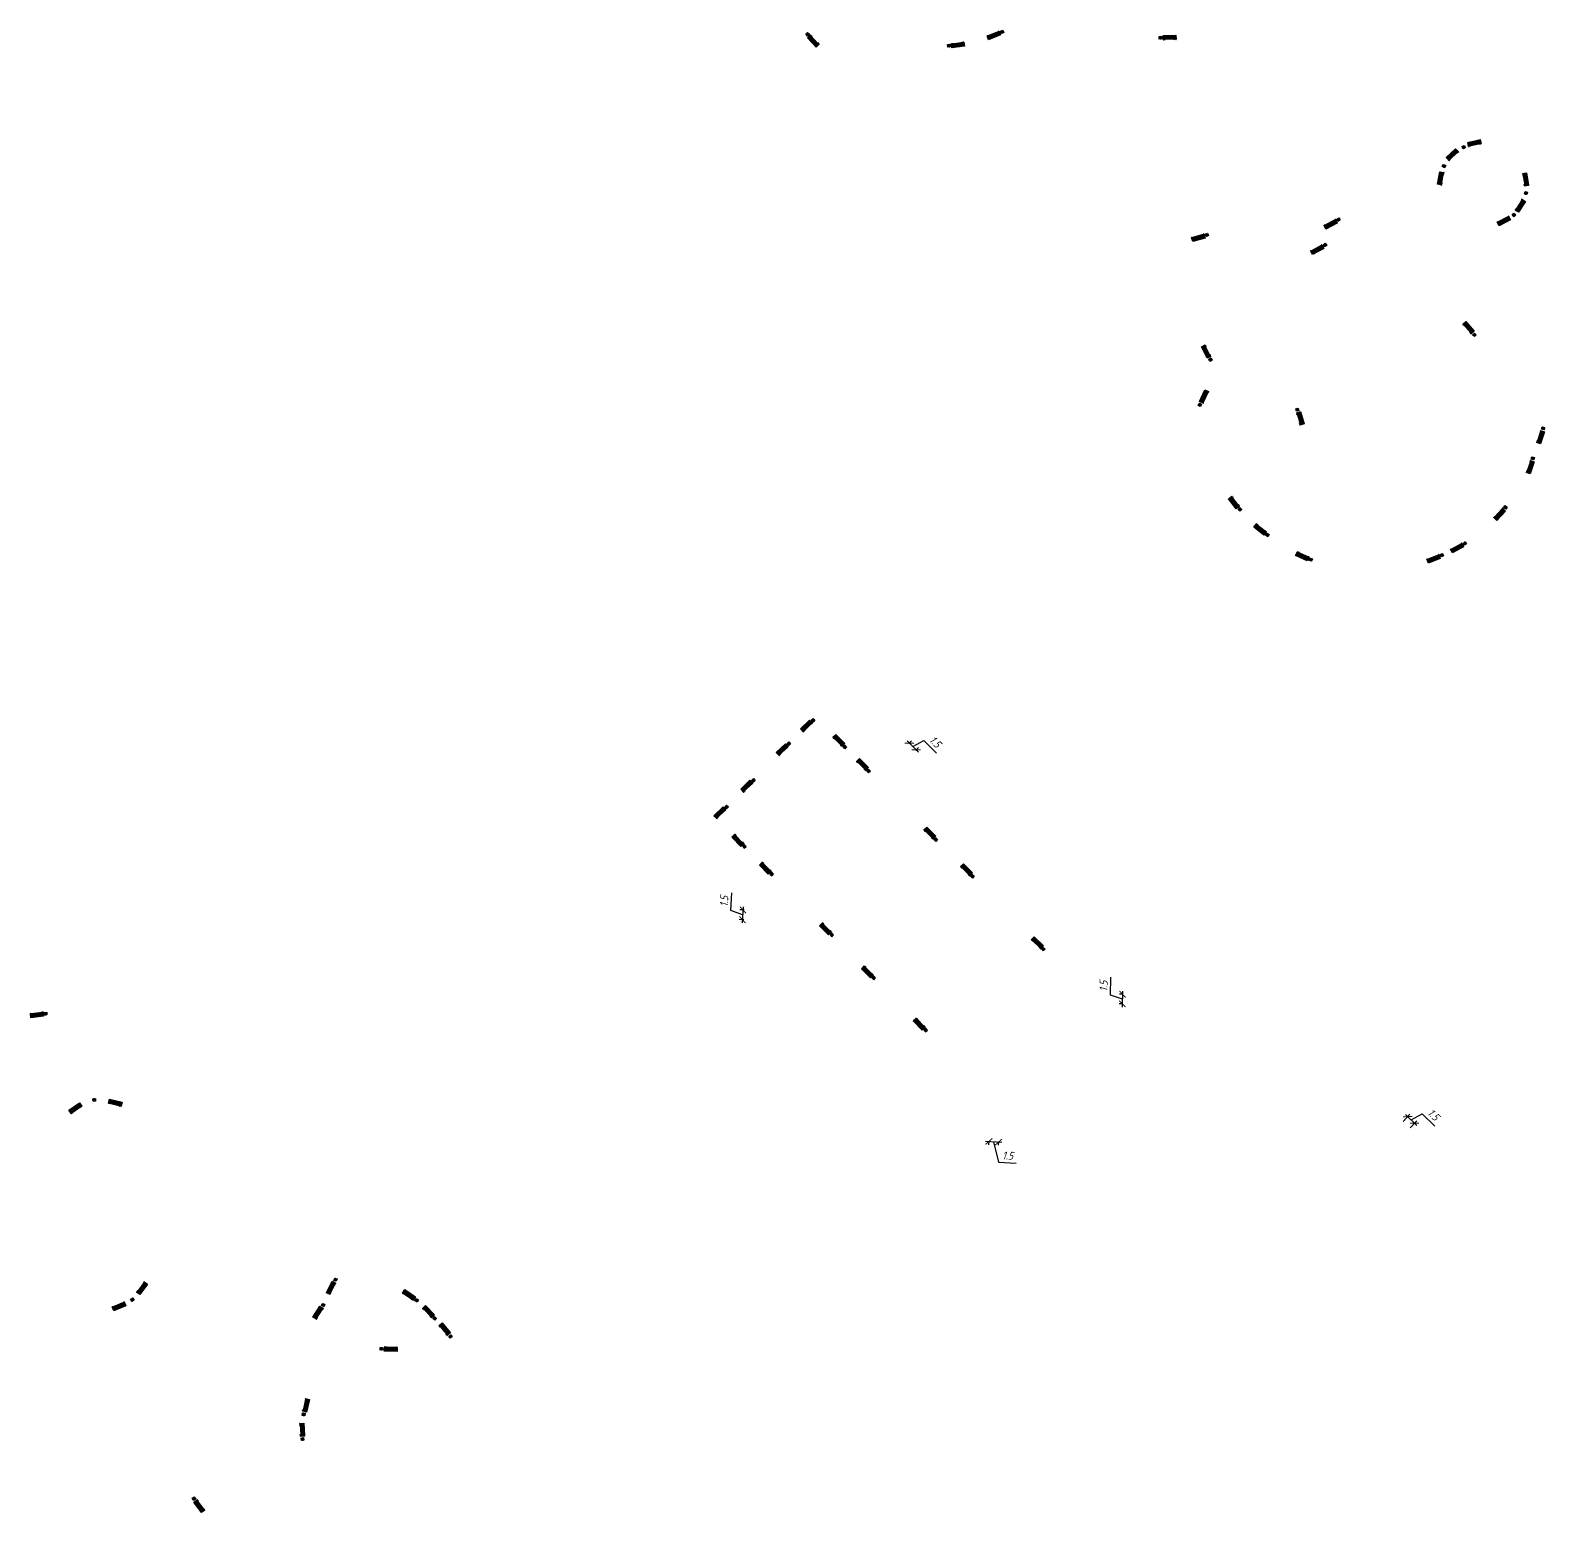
# Model space of a CAD drawing. Extents: x -2918 to -212, y 225 to 5715.
# Drawn here: x -2391.9 to -2155.3, y 486.6 to 718.1 of the extents above; entities that cross this region are included whole.
import ezdxf

# ---------------------------------------------------------------- set-up
doc = ezdxf.new("R2010")
doc.units = 0
doc.layers.get('0').update_dxf_attribs({"linetype": 'CONTINUOUS'})
doc.layers.get('DEFPOINTS').update_dxf_attribs({"linetype": 'CONTINUOUS'})
for name, color, linetype in [('$130$БР_1000_300_150', 27, 'CONTINUOUS'), ('БР_1000_300_150', 27, 'CONTINUOUS'), ('ДВ_ГП_П_МАФ', 20, 'CONTINUOUS')]:
    doc.layers.add(name, color=color, linetype=linetype)
doc.styles.add('$TD_AUDIT_GENERATED__37205', font='isocpeur.ttf', dxfattribs={"width": 0.9, "oblique": 15})
doc.styles.add('СПДС', font='isocpeur.ttf', dxfattribs={"width": 0.9, "oblique": 15})
doc.dimstyles.new('$0$ДЕЛОВОЙ_ВЕКТОР', dxfattribs={"dimtxt": 1.25, "dimasz": 1, "dimexe": 0.5, "dimexo": 0, "dimgap": 0.5, "dimtad": 1, "dimzin": 1, "dimtxsty": '$TD_AUDIT_GENERATED__37205', "dimblk": '$129$_ARCHTICK', "dimcen": 0, "dimdle": 0.5, "dimclrd": 256, "dimclre": 256, "dimclrt": 256, "dimazin": 3, "dimtfac": 1, "dimtmove": 0, "dimatfit": 3, "dimtolj": 1, "dimtzin": 9})
doc.dimstyles.new('ДЕЛОВОЙ_ВЕКТОР', dxfattribs={"dimtxt": 1.25, "dimasz": 1, "dimexe": 0.5, "dimexo": 0, "dimgap": 0.5, "dimtad": 1, "dimdec": 1, "dimzin": 1, "dimtxsty": 'СПДС', "dimblk": 'ARCHTICK', "dimcen": 0, "dimdle": 0.5, "dimclrd": 150, "dimclre": 150, "dimclrt": 150, "dimazin": 3, "dimtfac": 1, "dimtdec": 1, "dimtmove": 0, "dimatfit": 3, "dimtolj": 1, "dimtzin": 9})

# ---------------------------------------------------------------- blocks, each defined once
blk = doc.blocks.new('_ARCHTICK')
at = {"color": 0, "linetype": 'BYBLOCK', "const_width": 0.15}
blk.add_lwpolyline([(-0.5, -0.5), (0.5, 0.5)], dxfattribs=at)
blk = doc.blocks.new('*D316')
at = {"layer": 'DEFPOINTS', "color": 0}
for p in [(-2177.43, 547.67), (-2176.72, 548.41), (-2176.35, 546.64)]:
    blk.add_point(p, dxfattribs=at)
at = {"layer": 'БР_1000_300_150', "color": 150}
for p, q in [((-2177.43, 547.67), (-2176.38, 548.77)), ((-2175.28, 547.04), (-2177.08, 548.76)), ((-2176.35, 546.64), (-2175.3, 547.74)), ((-2176.18, 547.9), (-2174.48, 548.86)), ((-2174.48, 548.86), (-2172.46, 546.93))]:
    blk.add_line(p, q, dxfattribs=at)
for p, rotation in [((-2176.72, 548.41), 136.293292352429), ((-2175.64, 547.38), 316.293292352429)]:
    blk.add_blockref('_ARCHTICK', p, dxfattribs=dict(at, rotation=rotation))
at = {"layer": 'БР_1000_300_150', "color": 150, "insert": (-2172.69, 548.71), "char_height": 1.25, "attachment_point": 5, "rotation": 316.2933, "style": 'СПДС'}
blk.add_mtext('\\A1;1.5', dxfattribs=at)
blk = doc.blocks.new('$129$_ARCHTICK')
at = {"color": 0, "linetype": 'BYBLOCK', "const_width": 0.15}
blk.add_lwpolyline([(-0.5, -0.5), (0.5, 0.5)], dxfattribs=at)
blk = doc.blocks.new('*D467')
at = {"layer": '$130$БР_1000_300_150', "color": 150}
for p, q in [((-2223.14, 567.38), (-2223.08, 570.17)), ((-2221.25, 568.02), (-2221.3, 565.52)), ((-2221.28, 566.77), (-2223.14, 567.38)), ((-2221.28, 566.02), (-2221.79, 566.04)), ((-2221.25, 567.52), (-2221.76, 567.54))]:
    blk.add_line(p, q, dxfattribs=at)
at = {"layer": 'DEFPOINTS', "color": 0}
for p in [(-2221.29, 566.02), (-2221.28, 566.02), (-2221.25, 567.52)]:
    blk.add_point(p, dxfattribs=at)
at = {"layer": '$130$БР_1000_300_150', "color": 150}
for p, rotation in [((-2221.26, 567.52), 88.76474891806474), ((-2221.29, 566.02), 268.7647489180648)]:
    blk.add_blockref('$129$_ARCHTICK', p, dxfattribs=dict(at, rotation=rotation))
at = {"layer": '$130$БР_1000_300_150', "color": 150, "insert": (-2224.23, 568.8), "char_height": 1.25, "attachment_point": 5, "rotation": 88.7647, "style": '$TD_AUDIT_GENERATED__37205'}
blk.add_mtext('\\A1;1.5', dxfattribs=at)
blk = doc.blocks.new('*D468')
at = {"layer": '$130$БР_1000_300_150', "color": 150}
for p, q in [((-2242.65, 544.56), (-2240.14, 544.4)), ((-2242.15, 544.58), (-2242.18, 544.03)), ((-2241.4, 544.48), (-2240.66, 541.3)), ((-2240.64, 544.48), (-2240.68, 543.93)), ((-2240.66, 541.3), (-2237.87, 541.12))]:
    blk.add_line(p, q, dxfattribs=at)
at = {"layer": 'DEFPOINTS', "color": 0}
for p in [(-2242.15, 544.58), (-2240.64, 544.48), (-2240.64, 544.43)]:
    blk.add_point(p, dxfattribs=at)
at = {"layer": '$130$БР_1000_300_150', "color": 150}
for p, rotation in [((-2242.15, 544.53), 176.3762680516232), ((-2240.64, 544.43), 356.3762680516232)]:
    blk.add_blockref('$129$_ARCHTICK', p, dxfattribs=dict(at, rotation=rotation))
at = {"layer": '$130$БР_1000_300_150', "color": 150, "insert": (-2239.19, 542.33), "char_height": 1.25, "attachment_point": 5, "rotation": 356.3763, "style": '$TD_AUDIT_GENERATED__37205'}
blk.add_mtext('\\A1;1.5', dxfattribs=at)
blk = doc.blocks.new('*D462')
at = {"layer": '$130$БР_1000_300_150', "color": 150}
for p, q in [((-2282.45, 580.59), (-2282.31, 583.38)), ((-2280.61, 579.93), (-2282.45, 580.59)), ((-2280.35, 580.68), (-2281.07, 580.72)), ((-2280.55, 581.19), (-2280.68, 578.67)), ((-2280.43, 579.16), (-2281.15, 579.2))]:
    blk.add_line(p, q, dxfattribs=at)
at = {"layer": 'DEFPOINTS', "color": 0}
for p in [(-2280.35, 580.68), (-2280.65, 579.17), (-2280.43, 579.16)]:
    blk.add_point(p, dxfattribs=at)
at = {"layer": '$130$БР_1000_300_150', "color": 150}
for p, rotation in [((-2280.65, 579.17), 267.0683258323053), ((-2280.57, 580.69), 87.06832583230535)]:
    blk.add_blockref('$129$_ARCHTICK', p, dxfattribs=dict(at, rotation=rotation))
at = {"layer": '$130$БР_1000_300_150', "color": 150, "insert": (-2283.51, 582.04), "char_height": 1.25, "attachment_point": 5, "rotation": 87.0683, "style": '$TD_AUDIT_GENERATED__37205'}
blk.add_mtext('\\A1;1.5', dxfattribs=at)
blk = doc.blocks.new('*D463')
at = {"layer": '$130$БР_1000_300_150', "color": 150}
for p, q in [((-2254.92, 607.1), (-2253.16, 605.33)), ((-2254.64, 606.67), (-2254.21, 607.1)), ((-2254.04, 606.21), (-2252.31, 607.14)), ((-2253.58, 605.61), (-2253.15, 606.04)), ((-2252.31, 607.14), (-2250.34, 605.16))]:
    blk.add_line(p, q, dxfattribs=at)
at = {"layer": 'DEFPOINTS', "color": 0}
for p in [(-2254.64, 606.67), (-2253.51, 605.68), (-2253.58, 605.61)]:
    blk.add_point(p, dxfattribs=at)
at = {"layer": '$130$БР_1000_300_150', "color": 150}
for p, rotation in [((-2254.57, 606.75), 134.9328303009778), ((-2253.51, 605.68), 314.9328303009778)]:
    blk.add_blockref('$129$_ARCHTICK', p, dxfattribs=dict(at, rotation=rotation))
at = {"layer": '$130$БР_1000_300_150', "color": 150, "insert": (-2250.53, 606.94), "char_height": 1.25, "attachment_point": 5, "rotation": 314.9328, "style": '$TD_AUDIT_GENERATED__37205'}
blk.add_mtext('\\A1;1.5', dxfattribs=at)
blk = doc.blocks.new('*U476')
at = {"layer": 'ДВ_ГП_П_МАФ'}
for p, q in [((0.31, -0.2), (0.31, 0.03)), ((0.34, -0.2), (0.34, 0.03)), ((2.44, -0.2), (2.44, 0.03)), ((2.47, -0.2), (2.47, 0.03)), ((0.05, -0.89), (0.11, -0.89)), ((0.2, -0.36), (2.58, -0.36)), ((0.2, -0.52), (2.58, -0.52)), ((0.2, -0.67), (2.58, -0.67)), ((0.31, -0.99), (0.31, -0.83)), ((0.34, -0.99), (0.34, -0.83)), ((2.44, -0.99), (2.44, -0.83)), ((2.47, -0.99), (2.47, -0.83)), ((2.73, -0.89), (2.67, -0.89))]:
    blk.add_line(p, q, dxfattribs=at)
for points in [[(0, -0.89), (0, 0), (2.78, 0), (2.78, -0.89)], [(0.05, -0.89), (0.05, -0.05), (2.73, -0.05), (2.73, -0.89)], [(0.06, -0.89), (0.06, -0.06), (2.72, -0.06), (2.72, -0.89)], [(0.09, -0.89), (0.09, -0.09), (2.69, -0.09), (2.69, -0.89)], [(0.11, -0.89), (0.11, -0.11), (2.67, -0.11), (2.67, -0.89)]]:
    blk.add_lwpolyline(points, dxfattribs=at)
for points in [[(0.2, -0.83), (2.58, -0.83), (2.58, -0.2), (0.2, -0.2)], [(0.23, -0.81), (2.56, -0.81), (2.56, -0.23), (0.23, -0.23)]]:
    blk.add_lwpolyline(points, close=True, dxfattribs=at)
for centre in [(0.04, -0.89), (2.74, -0.89)]:
    blk.add_arc(centre, 0.0449, 187.7438, 352.9746, dxfattribs=at)
blk = doc.blocks.new('УРНА__')
at = {"layer": 'ДВ_ГП_П_МАФ'}
for points in [[(-0.2, -0.2), (-0.2, 0.2), (0.2, 0.2), (0.2, -0.2)], [(-0.07, 0.17), (-0.17, 0.07), (-0.17, -0.07), (-0.07, -0.17), (0.07, -0.17), (0.17, -0.07), (0.17, 0.07), (0.07, 0.17)], [(-0.06, 0.15), (-0.15, 0.06), (-0.15, -0.06), (-0.06, -0.15), (0.06, -0.15), (0.15, -0.06), (0.15, 0.06), (0.06, 0.15)]]:
    blk.add_lwpolyline(points, close=True, dxfattribs=at)
blk.add_circle((0, 0), 0.104, dxfattribs=at)

msp = doc.modelspace()

# ---------------------------------------------------------------- block references
at = {"layer": 'ДВ_ГП_П_МАФ'}
for p, rotation in [((-2270.47, 717.45), 224.1000852153897), ((-2240.08, 717.8), 292.7980934631322), ((-2215.33, 716.9), 92.61549156055764), ((-2248.38, 715.65), 278.1689621729145), ((-2167.97, 699.81), 18.25395137716386), ((-2171.05, 696.85), 62.09957441479968), ((-2158.25, 692.64), 253.9760185423257), ((-2187.53, 688.5), 214.0230053063182), ((-2160.13, 689.21), 227.7881072444406), ((-2208.08, 686.11), 201.9591289882437), ((-2189.65, 684.52), 214.0230053063182), ((-2166.29, 670.5), 316.6672589777579), ((-2207.52, 666.63), 25.48611764168112), ((-2209.19, 659.57), 65.01485110660865), ((-2193.96, 658.81), 286.2306109096153), ((-2155.57, 655.9), 257.3786673829435), ((-2157.17, 651.21), 257.1215513413326), ((-2202.93, 643.23), 133.647263252988), ((-2161.45, 643.56), 233.3801540732304), ((-2198.63, 639.25), 146.766334821597), ((-2167.79, 637.92), 214.0230053063182), ((-2191.85, 635.39), 161.5443930270756), ((-2171.37, 636.1), 207.4355719392821), ((-2269.61, 610.32), 135.0962620578307), ((-2273.4, 606.64), 135.0962620578307), ((-2264.65, 606.15), 45.99694859442202), ((-2278.93, 600.92), 135.0962620578307), ((-2260.94, 602.37), 45.99694859442202), ((-2283.13, 596.78), 135.0962620578307), ((-2250.44, 591.68), 45.99694859442202), ((-2244.71, 585.95), 45.99694859442202), ((-2233.65, 574.56), 45.99694859442202), ((-2389.51, 564.48), 6.913539378182476), ((-2381.91, 551.02), 6.291950231099406), ((-2344.22, 522.95), 69.27763000673974), ((-2375.94, 519.83), 307.1614822320491), ((-2346.13, 518.98), 63.41699849494419), ((-2331.54, 519.73), 332.3221629591425), ((-2328.72, 516.89), 316.6672589777579), ((-2326.25, 514.07), 308.5825219441132), ((-2337.04, 512.15), 184.3990197002853), ((-2349.19, 501.91), 262.3734926132953), ((-2349.37, 498.05), 278.9749133757612), ((-2366.33, 488.75), 122.567022733716)]:
    msp.add_blockref('УРНА__', p, dxfattribs=dict(at, rotation=rotation))
for p, xscale, yscale, zscale, rotation in [((-2269.13, 715.45), 0.719255371921998, 0.719255371921998, 0.719255371921998, 133.1770569357664), ((-2240.34, 717.33), 0.719255371921998, 0.719255371921998, 0.719255371921998, 201.8750651835089), ((-2214.92, 717.25), 0.719255371921998, 0.719255371921998, 0.719255371921998, 1.692463280934298), ((-2245.97, 715.56), 0.719255371921998, 0.719255371921998, 0.719255371921998, 187.2459338932911), ((-2167.33, 700.56), 0.7192553719219978, 0.7192553719219978, 0.7192553719219978, 12.26216413426271), ((-2170.69, 698.19), 0.7192553719219981, 0.7192553719219981, 0.7192553719219981, 43.21356868505256), ((-2172.05, 694.01), 0.7192553719219977, 0.7192553719219977, 0.7192553719219977, 79.92324871133617), ((-2158.14, 695.82), 0.7192553719219977, 0.7192553719219977, 0.7192553719219977, 279.0685358934585), ((-2158.33, 691.35), 0.719255371921998, 0.719255371921998, 0.719255371921998, 238.1012786847077), ((-2187.72, 687.96), 0.7192553719219977, 0.7192553719219977, 0.7192553719219977, 208.0312180634171), ((-2160.66, 688.47), 0.7192553719219977, 0.7192553719219977, 0.7192553719219977, 208.0312180634171), ((-2208.38, 685.62), 0.7192553719219977, 0.7192553719219977, 0.7192553719219977, 195.9673417453425), ((-2189.84, 683.97), 0.7192553719219977, 0.7192553719219977, 0.7192553719219977, 208.0312180634171), ((-2167.63, 672.6), 0.7192553719219977, 0.7192553719219977, 0.7192553719219977, 310.6754717348568), ((-2208.06, 666.84), 0.7192553719219977, 0.7192553719219977, 0.7192553719219977, 116.3997562195063), ((-2209.24, 660.1), 0.7192553719219977, 0.7192553719219977, 0.7192553719219977, 64.92679422234686), ((-2193.47, 658.51), 0.7192553719219977, 0.7192553719219977, 0.7192553719219977, 286.7159798856807), ((-2155.34, 655.37), 0.7192553719219977, 0.7192553719219977, 0.7192553719219977, 251.3868801400424), ((-2156.94, 650.68), 0.7192553719219977, 0.7192553719219977, 0.7192553719219977, 251.1297640984315), ((-2203.5, 643.33), 0.7192553719219978, 0.7192553719219978, 0.7192553719219978, 127.6554760100868), ((-2161.45, 642.99), 0.7192553719219977, 0.7192553719219977, 0.7192553719219977, 227.3883668303293), ((-2199.21, 639.22), 0.7192553719219977, 0.7192553719219977, 0.7192553719219977, 140.7745475786959), ((-2192.4, 635.21), 0.7192553719219977, 0.7192553719219977, 0.7192553719219977, 155.5526057841745), ((-2167.98, 637.38), 0.7192553719219977, 0.7192553719219977, 0.7192553719219977, 208.0312180634171), ((-2171.62, 635.58), 0.7192553719219977, 0.7192553719219977, 0.7192553719219977, 201.443784696381), ((-2271.59, 608.95), 0.7192553719219981, 0.7192553719219981, 0.7192553719219981, 44.1732337782074), ((-2266.06, 608.1), 0.7192553719219981, 0.7192553719219981, 0.7192553719219981, 315.0739203147987), ((-2275.37, 605.26), 0.7192553719219981, 0.7192553719219981, 0.7192553719219981, 44.1732337782074), ((-2262.35, 604.33), 0.7192553719219981, 0.7192553719219981, 0.7192553719219981, 315.0739203147987), ((-2280.9, 599.54), 0.7192553719219981, 0.7192553719219981, 0.7192553719219981, 44.1732337782074), ((-2285.11, 595.41), 0.7192553719219981, 0.7192553719219981, 0.7192553719219981, 44.1732337782074), ((-2282.29, 592.05), -0.7192553719219981, 0.7192553719219981, 0.7192553719219981, 134.3044362554483), ((-2251.84, 593.63), 0.7192553719219981, 0.7192553719219981, 0.7192553719219981, 315.0739203147987), ((-2278, 587.7), -0.7192553719219981, 0.7192553719219981, 0.7192553719219981, 134.3044362554483), ((-2246.12, 587.9), 0.7192553719219981, 0.7192553719219981, 0.7192553719219981, 315.0739203147987), ((-2268.61, 578.21), -0.7192553719219981, 0.7192553719219981, 0.7192553719219981, 134.3044362554483), ((-2235.05, 576.51), 0.7192553719219981, 0.7192553719219981, 0.7192553719219981, 315.0739203147987), ((-2262.06, 571.5), -0.7192553719219981, 0.7192553719219981, 0.7192553719219981, 134.3044362554483), ((-2389.82, 564.1), 0.719255371921998, 0.719255371921998, 0.719255371921998, 187.031331970286), ((-2253.95, 563.35), -0.7192553719219981, 0.7192553719219981, 0.7192553719219981, 134.3044362554483), ((-2385.86, 549.42), 0.7192553719219981, 0.7192553719219981, 0.7192553719219981, 34.66207635434014), ((-2379.5, 551.14), 0.7192553719219981, 0.7192553719219981, 0.7192553719219981, 345.6583656097409), ((-2373.58, 522.23), 0.719255371921998, 0.719255371921998, 0.719255371921998, 233.8135710136004), ((-2345.64, 520.91), 0.7192553719219977, 0.7192553719219977, 0.7192553719219977, 63.28584276383864), ((-2333.4, 521.39), 0.7192553719219977, 0.7192553719219977, 0.7192553719219977, 326.3303757162414), ((-2376.99, 518.87), 0.719255371921998, 0.719255371921998, 0.719255371921998, 202.7125710740989), ((-2347.74, 517.1), 0.7192553719219977, 0.7192553719219977, 0.7192553719219977, 57.42521125204309), ((-2330.16, 518.91), 0.7192553719219976, 0.7192553719219976, 0.7192553719219976, 314.2610433247469), ((-2327.55, 516.19), 0.7192553719219977, 0.7192553719219977, 0.7192553719219977, 309.6359500309089), ((-2334.59, 511.73), 0.7192553719219976, 0.7192553719219976, 0.7192553719219976, 178.4072324573842), ((-2348.27, 504.22), 0.7192553719219977, 0.7192553719219977, 0.7192553719219977, 256.3817053703942), ((-2349.15, 500.53), 0.7192553719219977, 0.7192553719219977, 0.7192553719219977, 272.9831261328601), ((-2365.15, 486.57), 0.7192553719219977, 0.7192553719219977, 0.7192553719219977, 126.5110594799382)]:
    msp.add_blockref('*U476', p, dxfattribs=dict(at, xscale=xscale, yscale=yscale, zscale=zscale, rotation=rotation))
at = {"layer": 'ДВ_ГП_П_МАФ', "xscale": -1, "rotation": 43.38140797582483}
for p in [(-2280.36, 590.62), (-2276.06, 586.28), (-2266.68, 576.79), (-2260.13, 570.08), (-2252.02, 561.93)]:
    msp.add_blockref('УРНА__', p, dxfattribs=at)

# ---------------------------------------------------------------- dimensions: what is measured, and where the dimension line sits
at = {"layer": '$130$БР_1000_300_150', "color": 150}
for p1, p2, distance, picture, middle in [((-2254.64, 606.67), (-2253.58, 605.61), 0.1, '*D463', (-2251.16, 607.58)), ((-2280.35, 580.68), (-2280.43, 579.16), -0.22, '*D462', (-2283.55, 581.15)), ((-2221.25, 567.52), (-2221.28, 566.02), -0.01, '*D467', (-2224.25, 567.9)), ((-2242.15, 544.58), (-2240.64, 544.48), -0.05, '*D468', (-2240.09, 542.39))]:
    dim = msp.add_aligned_dim(p1=p1, p2=p2, distance=distance, dimstyle='$0$ДЕЛОВОЙ_ВЕКТОР', override={"dimdec": 1, "dimclrd": 150, "dimclre": 150, "dimclrt": 150}, dxfattribs=at)
    dim.commit()
    dim.dimension.update_dxf_attribs({"geometry": picture, "text_midpoint": middle})
at = {"layer": 'БР_1000_300_150'}
dim = msp.add_aligned_dim(p1=(-2176.35, 546.64), p2=(-2177.43, 547.67), distance=-1.02, dimstyle='ДЕЛОВОЙ_ВЕКТОР', dxfattribs=at)
dim.commit()
dim.dimension.update_dxf_attribs({"geometry": '*D316', "text_midpoint": (-2173.34, 549.33)})

doc.saveas('drawing.dxf')
